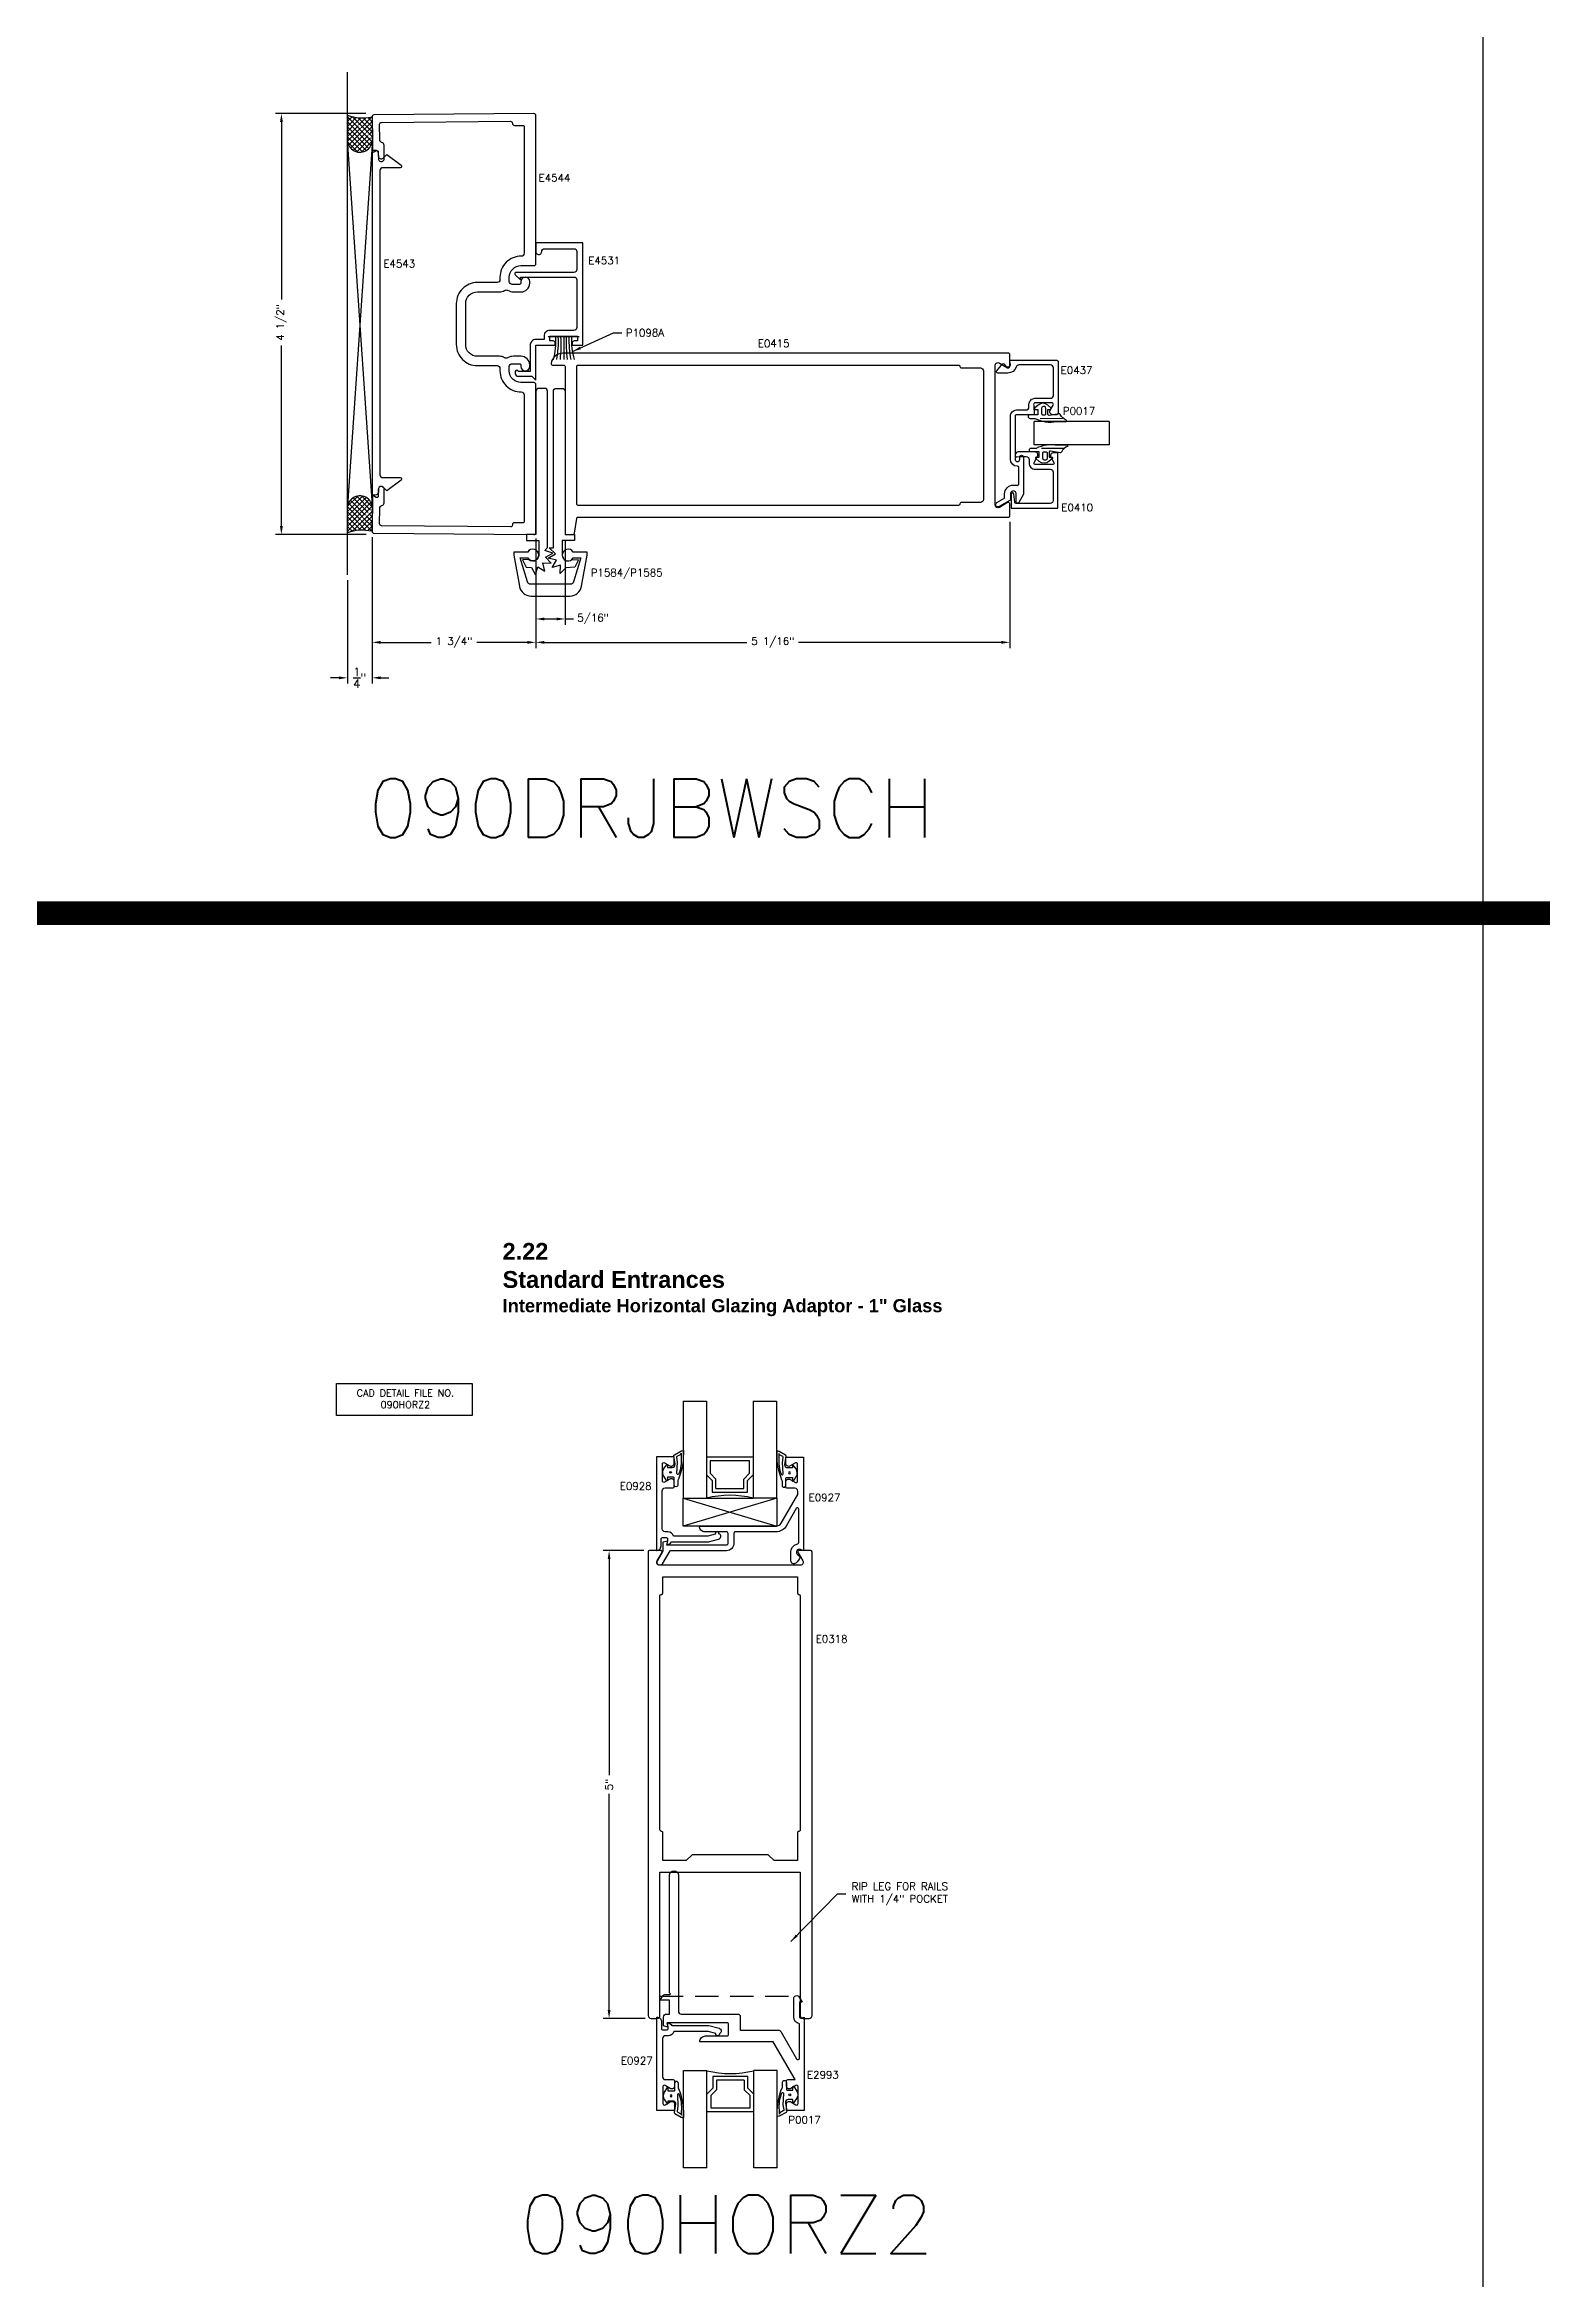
# Model space of a CAD drawing. Extents: x 0 to 130, y 0 to 90.
# Drawn here: x 75.54 to 91.54, y 45.28 to 69.16 of the extents above; entities that cross this region are included whole.
import ezdxf

# ---------------------------------------------------------------- set-up
doc = ezdxf.new("R2010")
doc.units = 0
doc.header["$MEASUREMENT"] = 0
doc.header["$PDMODE"] = 3
doc.linetypes.add('HIDDEN', pattern=[0.375, 0.25, -0.125])
doc.layers.get('DEFPOINTS').update_dxf_attribs({"linetype": 'CONTINUOUS'})
for name, color, linetype in [('R-ANNO-DIMS', 3, 'CONTINUOUS'), ('R-ANNO-TEXT', 6, 'CONTINUOUS'), ('R-DET1', 4, 'CONTINUOUS'), ('R-DET2', 2, 'CONTINUOUS'), ('R-DET3', 5, 'CONTINUOUS'), ('R-OTLN', 1, 'CONTINUOUS'), ('R-PAT1', 5, 'CONTINUOUS'), ('TITLE', 7, 'CONTINUOUS')]:
    doc.layers.add(name, color=color, linetype=linetype)
doc.styles.get("Standard").update_dxf_attribs({"font": 'simplex'})
doc.dimstyles.new('1X', dxfattribs={"dimscale": 0, "dimtxt": 0.08, "dimasz": 0.09, "dimexe": 0.062, "dimexo": 0.062, "dimgap": 0.045, "dimtad": 0, "dimdec": 4, "dimzin": 4, "dimtxsty": 'STANDARD', "dimcen": 0, "dimazin": 3, "dimtp": 0.02, "dimtfac": 1, "dimtdec": 4, "dimtofl": 0, "dimtmove": 0, "dimatfit": 3, "dimtolj": 1, "dimtzin": 4})
doc.dimstyles.get("Standard").update_dxf_attribs({"dimtxt": 0.08, "dimasz": 0.09, "dimexe": 0.0625, "dimexo": 0.0625, "dimgap": 0.09, "dimtad": 0, "dimtih": 1, "dimtoh": 1, "dimdec": 3, "dimzin": 0, "dimtxsty": 'STANDARD', "dimcen": 0, "dimazin": 3, "dimtfac": 1, "dimtdec": 3, "dimtofl": 0, "dimtmove": 0, "dimatfit": 3, "dimtolj": 1, "dimtzin": 0})

# ---------------------------------------------------------------- blocks, each defined once
blk = doc.blocks.new('*D52')
at = {"layer": 'DEFPOINTS', "color": 0}
for p in [(85.853, 64.122), (80.791, 63.924), (85.853, 62.773)]:
    blk.add_point(p, dxfattribs=at)
at = {"layer": 'R-ANNO-DIMS', "color": 0}
for p, q in [((85.853, 64.06), (85.853, 62.711)), ((80.791, 63.862), (80.791, 62.711)), ((80.881, 62.773), (83.046, 62.773)), ((85.763, 62.773), (83.597, 62.773))]:
    blk.add_line(p, q, dxfattribs=at)
for points in [[(80.881, 62.788), (80.881, 62.758), (80.791, 62.773)], [(85.763, 62.788), (85.763, 62.758), (85.853, 62.773)]]:
    blk.add_solid(points, dxfattribs=at)
at = {"layer": 'R-ANNO-DIMS', "color": 0, "insert": (83.322, 62.773), "char_height": 0.08, "attachment_point": 5}
blk.add_mtext('\\A1;5 1/16"', dxfattribs=at)
blk = doc.blocks.new('*D53')
at = {"layer": 'DEFPOINTS', "color": 0}
for p in [(79.035, 68.425), (78.072, 63.925), (79.041, 63.925)]:
    blk.add_point(p, dxfattribs=at)
at = {"layer": 'R-ANNO-DIMS', "color": 0}
for p, q in [((78.973, 68.425), (78.01, 68.425)), ((78.072, 68.335), (78.072, 66.436)), ((78.072, 64.015), (78.072, 65.946)), ((78.979, 63.925), (78.01, 63.925))]:
    blk.add_line(p, q, dxfattribs=at)
for points in [[(78.057, 68.335), (78.087, 68.335), (78.072, 68.425)], [(78.057, 64.015), (78.087, 64.015), (78.072, 63.925)]]:
    blk.add_solid(points, dxfattribs=at)
at = {"layer": 'R-ANNO-DIMS', "color": 0, "insert": (78.072, 66.191), "char_height": 0.08, "attachment_point": 5, "rotation": 90}
blk.add_mtext('\\A1;4 1/2"', dxfattribs=at)
blk = doc.blocks.new('*D54')
at = {"layer": 'DEFPOINTS', "color": 0}
for p in [(79.041, 63.96), (80.791, 63.945), (80.791, 62.773)]:
    blk.add_point(p, dxfattribs=at)
at = {"layer": 'R-ANNO-DIMS', "color": 0}
for p, q in [((79.041, 63.898), (79.041, 62.711)), ((80.791, 63.883), (80.791, 62.711)), ((79.131, 62.773), (79.671, 62.773)), ((80.701, 62.773), (80.161, 62.773))]:
    blk.add_line(p, q, dxfattribs=at)
for points in [[(79.131, 62.788), (79.131, 62.758), (79.041, 62.773)], [(80.701, 62.788), (80.701, 62.758), (80.791, 62.773)]]:
    blk.add_solid(points, dxfattribs=at)
at = {"layer": 'R-ANNO-DIMS', "color": 0, "insert": (79.916, 62.773), "char_height": 0.08, "attachment_point": 5}
blk.add_mtext('\\A1;1 3/4"', dxfattribs=at)
blk = doc.blocks.new('*D55')
at = {"layer": 'DEFPOINTS', "color": 0}
for p in [(80.791, 63.924), (81.103, 63.924), (81.103, 63.023)]:
    blk.add_point(p, dxfattribs=at)
at = {"layer": 'R-ANNO-DIMS', "color": 0}
for p, q in [((80.791, 63.862), (80.791, 62.961)), ((81.103, 63.862), (81.103, 62.961)), ((80.881, 63.023), (81.013, 63.023)), ((81.103, 63.023), (81.193, 63.023))]:
    blk.add_line(p, q, dxfattribs=at)
for points in [[(80.881, 63.038), (80.881, 63.008), (80.791, 63.023)], [(81.013, 63.038), (81.013, 63.008), (81.103, 63.023)]]:
    blk.add_solid(points, dxfattribs=at)
at = {"layer": 'R-ANNO-DIMS', "color": 0, "insert": (81.402, 63.023), "char_height": 0.08, "attachment_point": 5}
blk.add_mtext('\\A1;5/16"', dxfattribs=at)
blk = doc.blocks.new('*D56')
at = {"layer": 'DEFPOINTS', "color": 0}
for p in [(78.777, 63.496), (79.041, 62.773), (78.777, 62.394)]:
    blk.add_point(p, dxfattribs=at)
at = {"layer": 'R-ANNO-DIMS', "color": 0}
for p, q in [((78.777, 63.436), (78.777, 62.334)), ((79.041, 62.713), (79.041, 62.334)), ((78.687, 62.394), (78.597, 62.394)), ((79.131, 62.394), (79.221, 62.394))]:
    blk.add_line(p, q, dxfattribs=at)
for points in [[(78.687, 62.409), (78.687, 62.379), (78.777, 62.394)], [(79.131, 62.409), (79.131, 62.379), (79.041, 62.394)]]:
    blk.add_solid(points, dxfattribs=at)
at = {"layer": 'R-ANNO-DIMS', "color": 0, "insert": (78.909, 62.394), "char_height": 0.09, "attachment_point": 5}
blk.add_mtext('\\A1;{\\H1.000000x;\\S1/4;}"', dxfattribs=at)
blk = doc.blocks.new('WEATHERING')
at = {"layer": 'R-DET2'}
for p, q in [((0, -0.221), (0, 0.107)), ((0, -0.057), (-0.242, -0.057))]:
    blk.add_line(p, q, dxfattribs=at)
for centre, radius, start, end in [((-0.047, 0.753), 0.727, 254.2862, 273.7059), ((-0.056, 0.985), 0.986, 259.0862, 273.2627), ((-0.084, 1.28), 1.311, 263.0594, 273.6647), ((-0.065, -1.394), 1.311, 87.1375, 97.7428), ((-0.042, -1.099), 0.986, 87.5395, 101.7159), ((-0.036, -0.867), 0.727, 87.0962, 106.516)]:
    blk.add_arc(centre, radius, start, end, dxfattribs=at)
blk = doc.blocks.new('S')
at = {"layer": 'R-DET2'}
for p, q in [((4.542, 7.201), (4.542, 8.004)), ((4.542, 8.004), (4.792, 8.004)), ((4.792, 7.201), (4.792, 8.004)), ((4.792, 7.201), (4.542, 7.201))]:
    blk.add_line(p, q, dxfattribs=at)
blk = doc.blocks.new('GLASS')
at = {"layer": 'R-DET2'}
blk.add_blockref('S', (-4.542, -7.201), dxfattribs=at)
blk = doc.blocks.new('QUARTER_INCH_GLASS')
at = {"layer": 'R-DET2'}
blk.add_blockref('GLASS', (0, 0), dxfattribs=at)
blk = doc.blocks.new('*D82')
at = {"layer": 'DEFPOINTS', "color": 0}
for p in [(82.006, 53.067), (81.573, 48.067), (82.022, 48.067)]:
    blk.add_point(p, dxfattribs=at)
at = {"layer": 'R-ANNO-DIMS', "color": 0}
for p, q in [((81.944, 53.067), (81.511, 53.067)), ((81.573, 52.977), (81.573, 50.666)), ((81.573, 48.157), (81.573, 50.469)), ((81.96, 48.067), (81.511, 48.067))]:
    blk.add_line(p, q, dxfattribs=at)
for points in [[(81.558, 52.977), (81.588, 52.977), (81.573, 53.067)], [(81.558, 48.157), (81.588, 48.157), (81.573, 48.067)]]:
    blk.add_solid(points, dxfattribs=at)
at = {"layer": 'R-ANNO-DIMS', "color": 0, "insert": (81.573, 50.567), "char_height": 0.08, "attachment_point": 5, "rotation": 90}
blk.add_mtext('\\A1;5"', dxfattribs=at)
blk = doc.blocks.new('GLASS_INCH')
at = {"layer": 'R-DET2', "color": 2}
for p, q in [((-0.263, 1.034), (-0.263, -0.003)), ((-0.013, 1.034), (-0.013, -0.003)), ((0.487, 1.034), (0.487, -0.003)), ((0.737, 1.034), (0.737, -0.003)), ((0.487, 0.435), (-0.013, 0.435)), ((0.049, 0.185), (-0.013, 0.247)), ((0.027, 0.395), (0.027, 0.263)), ((0.447, 0.395), (0.027, 0.395)), ((0.027, 0.263), (0.089, 0.201)), ((0.385, 0.201), (0.447, 0.263)), ((0.425, 0.185), (0.487, 0.247)), ((0.447, 0.263), (0.447, 0.395)), ((0.049, 0.185), (0.049, 0.06)), ((0.049, 0.06), (0.425, 0.06)), ((0.089, 0.1), (0.089, 0.201)), ((0.089, 0.1), (0.385, 0.1)), ((0.385, 0.1), (0.385, 0.201)), ((0.425, 0.06), (0.425, 0.185)), ((-0.263, -0.003), (-0.013, -0.003)), ((0.737, -0.003), (0.487, -0.003))]:
    blk.add_line(p, q, dxfattribs=at)
at = {"layer": 'R-DET2'}
for p, q in [((-0.263, 1.034), (-0.013, 1.034)), ((0.487, 1.034), (0.737, 1.034))]:
    blk.add_line(p, q, dxfattribs=at)
at = {"layer": 'R-DET2', "color": 2}
blk.add_arc((0.237, -1.001), 1.029, 75.9407, 104.0593, dxfattribs=at)
blk = doc.blocks.new('1_INCH_GLASS')
at = {"layer": 'R-DET2'}
blk.add_blockref('GLASS_INCH', (0.263, 0.003), dxfattribs=at)
blk = doc.blocks.new('1-4_P0017')
at = {"layer": 'R-DET2'}
for points in [[(-0.127, 0.093), (-0.131, 0.191, -0.280474), (-0.115, 0.201, 0.169063), (-0.053, 0.132, -0.378809), (-0.045, 0.121), (-0.064, 0.016, 0.346242), (-0.054, 0), (0, 0), (0.001, 0.03, -0.608656), (0.014, 0.036), (0.047, -0.001, -0.378617), (0.047, -0.104), (0.014, -0.141, -0.608656), (0.001, -0.135), (0, -0.105), (-0.055, -0.105), (-0.055, -0.19, -1), (-0.095, -0.19), (-0.095, -0.135, -0.175364)], [(0.032, -0.051, -0.341999), (0.012, -0.066), (-0.047, -0.066, -0.414214), (-0.055, -0.058), (-0.055, -0.029, -0.414214), (-0.047, -0.021), (0.012, -0.021, -0.341999), (0.032, -0.036, -0.127017)]]:
    blk.add_lwpolyline(points, format="xyb", close=True, dxfattribs=at)
blk.add_lwpolyline([(-0.095, -0.082), (-0.094, 0.158)], dxfattribs=at)
blk = doc.blocks.new('P0017')
at = {"layer": 'R-DET2'}
blk.add_lwpolyline([(0.137, -0.08), (0.227, -0.066, -0.31066), (0.239, -0.072), (0.277, -0.14, -0.090995), (0.281, -0.151), (0.283, -0.168), (0.253, -0.168, -0.099215), (-0.023, -0.115, 0.203526), (-0.034, -0.11), (-0.083, -0.11, -1), (-0.083, -0.07), (-0.01, -0.07, 0.414214), (0, -0.06), (0, 0), (-0.035, 0, -0.751066), (-0.038, 0.011), (0.011, 0.041, -0.30577), (0.092, 0.039), (0.132, 0.01, -0.728917), (0.129, 0), (0.102, 0), (0.102, -0.049, 0.457478), (0.137, -0.08)], format="xyb", dxfattribs=at)
blk.add_lwpolyline([(0.243, -0.138), (0.257, -0.145), (0.216, -0.144, -0.123003), (0.031, -0.118, -0.721116), (0.038, -0.1), (0.16, -0.106), (0.213, -0.098, -0.31308), (0.224, -0.103)], format="xyb", close=True, dxfattribs=at)
blk.add_circle((0.051, -0.032), 0.01, dxfattribs=at)
blk = doc.blocks.new('HINGE')
at = {"layer": 'R-DET3'}
for points in [[(-0.55, -0.213), (-0.527, -0.125), (-0.449, -0.172), (-0.473, -0.084), (-0.382, -0.087), (-0.445, -0.021), (-0.364, 0.021), (-0.452, 0.047), (-0.422, 0.081), (-0.422, 1.75, 0.414214), (-0.453, 1.781), (-0.516, 1.781, 0.414214), (-0.547, 1.75), (-0.547, 0.219), (-0.647, 0.219), (-0.647, 0.156), (-0.516, 0.156), (-0.516, 0, -0.642637), (-0.619, -0.047), (-0.691, -0.052), (-0.649, -0.13), (-0.595, -0.134)], [(-0.327, -0.053), (-0.415, -0.032), (-0.337, 0.014), (-0.404, 0.077), (-0.359, 0.078), (-0.359, 1.75, -0.414214), (-0.328, 1.781), (-0.265, 1.781, -0.414214), (-0.234, 1.75), (-0.234, 0.219), (-0.134, 0.219), (-0.134, 0.156), (-0.265, 0.156), (-0.265, 0, 0.642637), (-0.162, -0.047), (-0.09, -0.052), (-0.132, -0.13), (-0.225, -0.137), (-0.286, -0.198), (-0.285, -0.107), (-0.372, -0.132)], [(-0.182, -0.438, 0.36397), (-0.059, -0.334), (0, 0), (0, 0.031), (-0.148, 0.031, 3.766779), (-0.148, -0.031), (-0.067, -0.031), (-0.145, -0.287, -0.36397), (-0.176, -0.312), (-0.605, -0.312, -0.36397), (-0.636, -0.287), (-0.714, -0.031), (-0.633, -0.031, 3.766779), (-0.633, 0.031), (-0.781, 0.031), (-0.781, 0), (-0.722, -0.334, 0.36397), (-0.599, -0.438)]]:
    blk.add_lwpolyline(points, format="xyb", close=True, dxfattribs=at)

msp = doc.modelspace()

# ---------------------------------------------------------------- hatches: boundary and pattern name
at = {"layer": 'R-PAT1'}
h = msp.add_hatch(dxfattribs=at)
h.set_pattern_fill('ANSI37', color=256, scale=0.3, style=0)
h.set_pattern_definition([(45, (69.20214, 61.522248), (-0.0265165, 0.0265165), []), (135, (69.20214, 61.522248), (-0.0265165, -0.0265165), [])])
edge = h.paths.add_edge_path()
edge.add_line((79.0409485, 68.3891211), (79.0443169, 68.1442313))
edge.add_line((78.7767501, 68.4068163), (78.7768421, 68.1442313))
edge.add_arc((78.9105795, 68.1442313), 0.1337374, 180, 368.29686323)
edge.add_arc((78.9377219, 68.8290534), 0.4518806, 249.13137157, 283.20510827)
h = msp.add_hatch(dxfattribs=at)
h.set_pattern_fill('ANSI37', color=256, scale=0.3, style=0)
h.set_pattern_definition([(315, (69.20214, 70.826536), (-0.0265165, -0.0265165), []), (225, (69.20214, 70.826536), (-0.0265165, 0.0265165), [])])
edge = h.paths.add_edge_path()
edge.add_line((79.0409485, 63.9596625), (79.0443169, 64.2045524))
edge.add_line((78.7767501, 63.9419674), (78.7768421, 64.2045524))
edge.add_arc((78.9105795, 64.2045524), 0.1337374, 351.70313677, 540)
edge.add_arc((78.9377219, 63.5197303), 0.4518806, 76.79489173, 110.86862843)

# ---------------------------------------------------------------- linework, layer by layer
at = {"layer": 'R-ANNO-TEXT'}
msp.add_lwpolyline([(78.6594932, 54.8533403), (80.1109732, 54.8533403), (80.1109732, 54.5112775), (78.6594932, 54.5112775)], close=True, dxfattribs=at)
at = {"layer": 'R-DET1', "color": 4, "linetype": 'CONTINUOUS'}
msp.add_lwpolyline([(79.341317, 64.5336472, -0.7220754185), (79.3502754, 64.5066161), (79.1971585, 64.3926477), (79.1592373, 64.4305688, 0.6681788512), (79.1063169, 64.4086485), (79.106317, 64.3766479, -0.4142136569), (79.075317, 64.3456479), (79.0443169, 64.3456478), (79.0443169, 68.0336478), (79.075317, 68.0336478, -0.4142137513), (79.106317, 68.0026478), (79.106317, 67.9706468, 0.6681815249), (79.1592374, 67.9487267), (79.1971585, 67.9866478), (79.3502754, 67.8726789, -0.7220739042), (79.341317, 67.8456478), (79.155317, 67.8456478, 0.4142135624), (79.124317, 67.8146478), (79.124317, 64.5646477, 0.4142135624), (79.155317, 64.5336477)], format="xyb", close=True, dxfattribs=at)
at = {"layer": 'R-DET1'}
for points in [[(80.6257063, 66.6766332), (81.1977073, 66.6766332, -0.4142135624), (81.2287073, 66.6456332), (81.2287073, 66.1381342, -0.4142135624), (81.1977073, 66.1071342), (80.9397083, 66.1071352, 0.4142135624), (80.8777083, 66.0451352), (80.8777073, 66.0101352), (80.7907073, 66.0101352, 0.4142135624), (80.7287073, 65.9481352), (80.7287073, 65.6666352), (80.6007073, 65.6666352, 1), (80.5707073, 65.6666352), (80.5707073, 65.6476352, 0.4142135624), (80.6017073, 65.6166352), (80.7477073, 65.6166342), (80.7907073, 65.5736342), (80.7907073, 65.9481352), (80.9977073, 65.9481352), (80.9977073, 65.9721352, 0.4142135624), (80.9747073, 65.9951352), (80.9397083, 65.9951342), (80.9397083, 66.0451352), (81.2347083, 66.0451352), (81.2347083, 65.9951342), (81.2007073, 65.9951352, 0.4142135624), (81.1777073, 65.9721352), (81.1777073, 65.9481352), (81.2907073, 65.9481352), (81.2907073, 67.0418852), (80.7907073, 67.0418852), (80.7907073, 66.9478852, 1.0160153691), (80.8527073, 66.9488842, -0.4142135624), (80.8837073, 66.9798842), (81.1977073, 66.9798842, -0.4142135624), (81.2287073, 66.9488842), (81.2287073, 66.7576332, -0.4142135624), (81.1977073, 66.7266332), (80.5805573, 66.7266342, 0.6681786379), (80.5700568, 66.7012837), (80.6257073, 66.6456332)], [(82.2681558, 54.0007668), (82.2681558, 54.0677668), (82.0781558, 54.0677668), (82.0781558, 53.0677669, 0.4142136795), (82.1281558, 53.117767), (82.1281558, 53.1907669, -0.4142135624), (82.1431558, 53.2057669), (82.1836805, 53.2057669, -0.4663063931), (82.1984526, 53.1881622), (82.1881559, 53.1297669, 0.2521277737), (82.2401555, 53.1597672), (82.635156, 53.1597668), (82.7431787, 53.1887114, 0.7157527911), (82.7470879, 53.2472612, 1.1795036867), (82.7078135, 53.2434225), (82.6269925, 53.2217668), (82.2614531, 53.2217668, 0.3397134022), (82.2015567, 53.2677669), (82.1711558, 53.2677669, -0.4142135232), (82.1401558, 53.2987669), (82.1401558, 53.7057668, -0.4142136569), (82.1711558, 53.7367668), (82.2531558, 53.7367668, 0.4142135624), (82.2681558, 53.7517668), (82.2681558, 53.8037668, 0.5773651401), (82.2216546, 53.8306129), (82.1656558, 53.798282, -0.5773517472), (82.1431558, 53.8112723), (82.1431558, 53.9932614, -0.5773513623), (82.1656558, 54.0062517), (82.2214875, 53.9740179, 0.5794456886), (82.2681558, 54.0007668, -1)], [(83.5917771, 47.1572176), (83.5917771, 47.3391847, 0.5778432998), (83.5692771, 47.3521973), (83.5132771, 47.3198657, -0.5773502019), (83.4667771, 47.3467125), (83.4667771, 47.3987125, -0.4142135624), (83.4817771, 47.4137125), (83.5600125, 47.4137125), (83.3261846, 47.8187126), (82.8811211, 47.8187125), (82.5417771, 47.8187125, -0.4142135624), (82.6037771, 47.8807125), (82.8337771, 47.8807125, 0.4142135624), (82.8497771, 47.8967125), (82.8497771, 48.0047125, 0.4142135624), (82.8337771, 48.0207125), (82.1929617, 48.0207124), (82.2010728, 47.9747124), (82.1550727, 47.9870381), (82.1550727, 48.0827125, -0.4142135252), (82.1860727, 48.1137125), (82.2199676, 48.1137125), (82.2199647, 48.2609362), (82.1194583, 48.2609362), (82.1471629, 48.3089219, -0.2679491924), (82.1696795, 48.3219219), (82.2199633, 48.3219219), (82.2299633, 48.3319219), (82.2199633, 48.3419219), (82.2199633, 49.5982129, -0.9999902846), (82.3129388, 49.5982138), (82.312967, 48.1447118, 0.4142079084), (82.343967, 48.1137125), (82.9487771, 48.1137125, -0.4142135624), (82.9747771, 48.0877125), (82.9747771, 47.9437125), (83.3804554, 47.9437126, -0.2679487435), (83.4073022, 47.9282126), (83.5768717, 47.6345108, 0.7697696488), (83.606777, 47.6424255), (83.606777, 48.0094678, -0.3585781303), (83.5449684, 48.0853372), (83.5449725, 48.2802529, -0.7673185723), (83.6028193, 48.2957522), (83.6344673, 48.2409362), (83.6069674, 48.2409362), (83.6069674, 48.0849545, 0.5305008053), (83.627534, 48.0710257), (83.656777, 48.0827125), (83.6567771, 47.0827126), (83.4667771, 47.0827126), (83.4667771, 47.1497128, -0.5773519876), (83.5132772, 47.1765595), (83.569191, 47.1442773, 0.5795652128)], [(82.2729616, 47.1497125), (82.2729616, 47.0827125), (82.0829616, 47.0827125), (82.0829616, 48.0827124, -0.4142136795), (82.1329616, 48.0327124), (82.1329617, 47.9597124, 0.4142135624), (82.1479617, 47.9447124), (82.1884863, 47.9447124, 0.4663063931), (82.2032584, 47.9623171), (82.1929617, 48.0207124, -0.2521277737), (82.2449613, 47.9907122), (82.6399618, 47.9907125), (82.7479845, 47.9617679, -0.7157527911), (82.7518937, 47.9032181, -1.1795036867), (82.7126193, 47.9070568), (82.6317983, 47.9287125), (82.2662589, 47.9287125, -0.3397134022), (82.2063625, 47.8827125), (82.1759617, 47.8827124, 0.4142135232), (82.1449616, 47.8517124), (82.1449616, 47.4447125, 0.4142136569), (82.1759617, 47.4137125), (82.2579616, 47.4137125, -0.4142135624), (82.2729616, 47.3987125), (82.2729616, 47.3467125, -0.5773651401), (82.2264604, 47.3198664), (82.1704617, 47.3521974, 0.5773517472), (82.1479616, 47.339207), (82.1479617, 47.1572179, 0.5773513623), (82.1704616, 47.1442276), (82.2262933, 47.1764614, -0.5794456886), (82.2729616, 47.1497125, 1)]]:
    msp.add_lwpolyline(points, format="xyb", close=True, dxfattribs=at)
for points in [[(85.8600997, 64.7301233), (85.8600997, 65.1911271, -0.4142135624), (85.9250997, 65.2561271), (86.0271127, 65.2561271, 0.4142135624), (86.0581127, 65.2871271), (86.0581127, 65.3161271, -0.4142135624), (86.1231127, 65.3811271), (86.2890987, 65.3811271, 0.4142135624), (86.3200987, 65.4121271), (86.3200987, 65.7061221, 0.4142135624), (86.2890987, 65.7371221), (85.9520583, 65.7371221, 0.3256627349), (85.9225499, 65.7156224, -0.3256627349), (85.8340248, 65.6511231), (85.7256451, 65.6511231, -0.6370702608), (85.7141544, 65.675765), (85.7751075, 65.748406, -0.4779725156), (85.790668, 65.7481091), (85.8062489, 65.7280324, 0.8690679817), (85.8595251, 65.7585435), (85.8535818, 65.7734138, -0.5305087646), (85.8628676, 65.7871251), (86.3551017, 65.7871251, -0.4142135624), (86.3701017, 65.7721251), (86.3701017, 65.2211231, -0.4142135624), (86.3551017, 65.2061231), (86.3126043, 65.2061231, -0.5773590294), (86.285758, 65.2526238), (86.3180909, 65.3086228, 0.5773590294), (86.3051007, 65.3311231), (86.1231137, 65.3311231, 0.5773411719), (86.1101231, 65.3086235), (86.1156061, 65.2061231), (85.9250987, 65.2061231, 0.4142135624), (85.9100987, 65.1911231), (85.9100987, 64.7301257, 1), (85.9601017, 64.7301257), (85.9601017, 64.7521288, -1), (86.0000987, 64.7521288), (86.0000987, 64.3551257), (85.9500902, 64.2685065, -0.7673308308), (85.9220997, 64.2760063), (85.9220997, 64.3596564, 1.0057039516), (85.8601017, 64.360008), (85.8600996, 64.3010078, -0.2679461651), (85.8525993, 64.2880177), (85.7405968, 64.2233566, -0.9999753426), (85.7155982, 64.2666554), (85.7906, 64.3099602, 0.2679423533), (85.7980997, 64.3229504), (85.7980997, 64.3600108, -0.4142135624), (85.8910997, 64.4530108), (85.9350997, 64.4530108, 0.4142135624), (85.9500997, 64.4680102), (85.9500997, 64.6401242, 0.4142119352), (85.9350998, 64.6551242, -0.4142119352), (85.8600987, 64.7301257)], [(85.9125056, 64.7699491, 0.4559911352), (85.929606, 64.7550971), (85.9525055, 64.7583331), (86.0295443, 64.7583351, -0.4142135624), (86.0605443, 64.7273351), (86.0605441, 64.6885231, 0.4157347224), (86.1256924, 64.6233341), (86.2865056, 64.6233331, -0.4142135624), (86.3175056, 64.5923331), (86.3175056, 64.2883361, -0.4142135624), (86.2865056, 64.2573361), (85.922799, 64.2573331, -0.3788668862), (85.9079108, 64.2705051), (85.8973934, 64.3561621, 0.9407073484), (85.8675054, 64.3543341), (85.8675055, 64.2073351), (86.3675055, 64.2073351), (86.3675055, 64.7983345), (86.3201989, 64.7983361, 0.5773503096), (86.2933522, 64.7518361), (86.3256839, 64.6958341, -0.5773499476), (86.3126935, 64.6733341), (86.125544, 64.6733341, -0.5773500587), (86.1125536, 64.6958341), (86.1506588, 64.7618342, 0.5773539269), (86.1238121, 64.8083346), (85.9435057, 64.8083345, 0.4142112814), (85.9125056, 64.7773345), (85.9125056, 64.7699491)]]:
    msp.add_lwpolyline(points, format="xyb", dxfattribs=at)
at = {"layer": 'R-DET1', "linetype": 'CONTINUOUS'}
msp.add_lwpolyline([(82.8755615, 53.3290571), (83.3575754, 53.3290571, 0.2679441748), (83.4112694, 53.3600571), (83.5892174, 53.6682729), (83.5892174, 53.7030572, 0.4142135624), (83.5582174, 53.7340572), (83.4762174, 53.7340572, -0.4142135624), (83.4612174, 53.7490572), (83.4612174, 53.8010573, -0.5773502019), (83.5077174, 53.827904), (83.5637174, 53.7955724, 0.5773502019), (83.5862174, 53.8085628), (83.5862174, 53.9905518, 0.5773519876), (83.5637173, 54.0035421), (83.5077175, 53.9712102, -0.5773519876), (83.4612174, 53.9980569), (83.4612174, 54.0650571), (83.6512174, 54.0650571), (83.6512174, 53.0650572), (83.6167221, 53.0788436, 0.8690756106), (83.586212, 53.0255663), (83.6152175, 53.0030575, -0.1233324455), (83.5665444, 52.9327334, -0.6447667401), (83.5152174, 52.9559892), (83.5152175, 53.0500571, -0.3306536284), (83.5791843, 53.1362098, 0.3306533202), (83.6012174, 53.1658846), (83.6012174, 53.5090757, 0.7673263224), (83.573227, 53.5165757), (83.4652514, 53.3295571, -0.2679502201), (83.3569984, 53.2670571), (82.9222175, 53.2670571, 0.4142135624), (82.9062175, 53.2510571), (82.9062175, 53.1430571, -0.4142135624), (82.8282175, 53.0650571), (82.2211046, 53.0650571), (82.1405642, 52.9255571, -1), (82.0868706, 52.9565571), (82.1495131, 53.0650572), (82.1495131, 53.1607315), (82.1955132, 53.1730571), (82.1874021, 53.1270571), (82.8282175, 53.1270571, 0.4142135624), (82.8442175, 53.1430571), (82.8442175, 53.2510571, 0.4142135624), (82.8282175, 53.2670571), (82.5982175, 53.2670571, -0.4142135624), (82.5362175, 53.3290571)], format="xyb", close=True, dxfattribs=at)
at = {"layer": 'R-DET2', "color": 2}
for p, q in [((82.3635231, 53.3290571), (82.3635231, 53.6270571)), ((83.3635231, 53.6270571), (82.3635231, 53.3290571)), ((82.3635231, 53.6270571), (83.3635231, 53.3290571)), ((82.6135231, 53.6270571), (83.1135231, 53.6270571)), ((83.3635231, 53.6270571), (83.3635231, 53.3290571)), ((83.3635231, 53.3290571), (82.3635231, 53.3290571))]:
    msp.add_line(p, q, dxfattribs=at)
at = {"layer": 'R-DET3'}
for p, q in [((78.7765021, 63.4959202), (78.7765021, 68.867462)), ((79.0443169, 68.1442313), (78.7768421, 64.2350645)), ((79.0443169, 64.2350645), (78.7768421, 68.1442313))]:
    msp.add_line(p, q, dxfattribs=at)
at = {"layer": 'R-DET3', "linetype": 'HIDDEN'}
msp.add_line((82.115947, 48.3064609), (83.615947, 48.3064609), dxfattribs=at)
at = {"layer": 'R-OTLN'}
for points in [[(80.7707073, 66.7993918, 0.4142135624), (80.7907073, 66.8193918), (80.7907073, 68.4042165, 0.4167718538), (80.7705328, 68.4242158), (79.0607732, 68.4092949, 0.4142135624), (79.0409485, 68.3891211), (79.044196, 68.0169917, 0.5773509043), (79.056256, 68.0101684), (79.0846113, 68.0268711, -0.5773509043), (79.1072238, 68.0140775), (79.1078643, 67.9406881, 1.0000267742), (79.169862, 67.9412292), (79.1686108, 68.0845968, 0.3350127021), (79.1458515, 68.1142112, -0.3350128733), (79.1230922, 68.1438256), (79.1216435, 68.3098223, -0.4142135624), (79.1414682, 68.3299961), (80.5205328, 68.342031, -0.4167718538), (80.5407073, 68.3220318), (80.5407073, 68.3173806, 0.4167718538), (80.5608818, 68.2973814), (80.6505764, 68.2981642, -0.4167718538), (80.6657073, 68.2831647), (80.6657073, 66.930374, -0.4176721343), (80.6343417, 66.8993762, 0.4176721343), (80.4066881, 66.6743918), (80.4066881, 66.6494236, -0.4142135624), (80.3756881, 66.6184236), (80.1657073, 66.6184236, 0.4142135624), (79.9407073, 66.3934236), (79.9407073, 66.1743918), (79.9407073, 65.9553601, 0.4142135624), (80.1657073, 65.7303601), (80.3756881, 65.7303601, -0.4142135624), (80.4066881, 65.6993601), (80.4066881, 65.6743918, 0.4176721343), (80.6343417, 65.4494075, -0.4176721343), (80.6657073, 65.4184096), (80.6657073, 64.0656189, -0.4167718538), (80.6505764, 64.0506195), (80.5608818, 64.0514022, 0.4167718538), (80.5407073, 64.031403), (80.5407073, 64.0267519, -0.4167718538), (80.5205328, 64.0067526), (79.1414682, 64.0187876, -0.4142135624), (79.1216435, 64.0389613), (79.1230922, 64.204958, -0.3350130381), (79.1458515, 64.2345725, 0.3350129353), (79.1686108, 64.2641869), (79.169862, 64.4075546, 1.0000283891), (79.1078643, 64.4080956), (79.1072238, 64.3347061, -0.5773505075), (79.0846113, 64.3219125), (79.056256, 64.3386151, 0.5773505075), (79.044196, 64.3317919), (79.0409485, 63.9596625, 0.4142135624), (79.0607732, 63.9394887), (80.7705328, 63.9245679, 0.4167718538), (80.7907073, 63.9445671), (80.7907073, 65.5293918, 0.4142135624), (80.7707073, 65.5493918), (80.6316881, 65.5493918, -0.4142135624), (80.5066881, 65.6743918), (80.5066881, 65.7193601, -0.4142135624), (80.5376881, 65.7503601), (80.6166881, 65.7503601, -0.4142135624), (80.6316881, 65.7353601), (80.6316881, 65.7208601, 1), (80.7246881, 65.7208601), (80.7246881, 65.7373601, 0.4142135624), (80.6316881, 65.8303601), (80.5516881, 65.8303601, 0.1319161202), (80.489076, 65.8135484, -0.2782092013), (80.4570616, 65.8141266, 0.1411141523), (80.4006881, 65.8303601), (80.1657073, 65.8303601, -0.4142135624), (80.0407073, 65.9553601), (80.0407073, 66.1743918), (80.0407073, 66.3934236, -0.4142135624), (80.1657073, 66.5184236), (80.4006881, 66.5184236, 0.1411141523), (80.4570616, 66.534657, -0.2782092013), (80.489076, 66.5352352, 0.1319161202), (80.5516881, 66.5184236), (80.6316881, 66.5184236, 0.4142135624), (80.7246881, 66.6114236), (80.7246881, 66.6279236, 1), (80.6316881, 66.6279236), (80.6316881, 66.6134236, -0.4142135624), (80.6166881, 66.5984236), (80.5376881, 66.5984236, -0.4142135624), (80.5066881, 66.6294236), (80.5066881, 66.6743918, -0.4142135624), (80.6316881, 66.7993918)], [(85.8527062, 64.1218918), (85.8527062, 64.2528931, 0.5773506329), (85.8302062, 64.2658835), (85.7432062, 64.2156539, -0.5773506329), (85.6967062, 64.2425007), (85.6967062, 65.731284, -0.5773489088), (85.7432061, 65.7581309), (85.8302063, 65.7079018, 0.5773489088), (85.8527062, 65.7208918), (85.8527062, 65.8518918, 0.4142135624), (85.8427062, 65.8618918), (81.0779157, 65.8618918, 0.3746931512), (80.9540834, 65.7539373, 0.4548701274), (80.9689432, 65.7368918), (81.0877073, 65.7368918, -0.4142135624), (81.1027073, 65.7218918), (81.1027073, 63.9393918, 0.4142135624), (81.1177073, 63.9243918), (81.1877073, 63.9243918, 0.4142135624), (81.2027073, 63.9393918), (81.2277073, 64.0968918, -0.4142135624), (81.2427073, 64.1118918), (85.8427062, 64.1118918, 0.4142135624)], [(85.5407062, 64.2678919), (85.3367072, 64.2678919, 0.4142135823), (85.3217073, 64.2528919), (85.3217073, 64.2518918, -0.4142135823), (85.3067073, 64.2368918), (81.2427073, 64.2368918, -0.4142135624), (81.2277073, 64.2518918), (81.2277073, 65.7218918, -0.4142135624), (81.2427073, 65.7368918), (85.3067072, 65.7368918, -0.4142135624), (85.3217072, 65.7218918), (85.3217072, 65.7208918, 0.4142135624), (85.3367072, 65.7058918), (85.5407062, 65.7058918, -0.4142135624), (85.5717062, 65.6748918), (85.5717062, 64.2988919, -0.4142135624)], [(82.131947, 53.0672397), (82.005947, 53.0672397, 0.4133333333), (81.990947, 53.0522397), (81.990947, 48.0982397, 0.4129032258), (82.021947, 48.0672397), (82.084947, 48.0672397, 0.4129032258), (82.115947, 48.0982397), (82.115947, 49.6292397), (83.615947, 49.6292397), (83.615947, 48.0982397, 0.4129032258), (83.646947, 48.0672397), (83.709947, 48.0672397, 0.4129032258), (83.740947, 48.0982397), (83.740947, 53.0522397, 0.4133333333), (83.725947, 53.0672397), (83.6054473, 53.0672397, 0.5773489088), (83.5924569, 53.0447397), (83.642686, 52.9577396, -0.5773489088), (83.6158392, 52.9112397), (82.865947, 52.9112397), (82.1160546, 52.9112397, -0.5773503456), (82.0892079, 52.9577397), (82.1394373, 53.0447397, 0.5773503456), (82.126447, 53.0672397)], [(83.334947, 49.7542397), (83.272947, 49.8162397), (82.458947, 49.8162397), (82.396947, 49.7542397), (82.146947, 49.7542397), (82.146947, 50.0512397, 0.423001409), (82.131447, 50.0662397, -0.423001409), (82.115947, 50.0812397), (82.115947, 52.5842397, -0.4133333333), (82.130947, 52.5992397), (82.131947, 52.5992397, 0.4133333333), (82.146947, 52.6142397), (82.146947, 52.7862397), (83.584947, 52.7862397), (83.584947, 52.6142397, 0.4133333333), (83.599947, 52.5992397), (83.600947, 52.5992397, -0.4133333333), (83.615947, 52.5842397), (83.615947, 50.0812397, -0.423001409), (83.600447, 50.0662397, 0.423001409), (83.584947, 50.0512397), (83.584947, 49.7542397), (83.334947, 49.7542397)]]:
    msp.add_lwpolyline(points, format="xyb", close=True, dxfattribs=at)
at = {"layer": 'R-PAT1'}
for p, q in [((78.7767501, 68.4068163), (78.7768421, 68.1442313)), ((79.0409485, 68.3891211), (79.0443169, 68.1442313)), ((78.7767501, 63.9419674), (78.7768421, 64.2045524)), ((79.0409485, 63.9596625), (79.0443169, 64.2045524))]:
    msp.add_line(p, q, dxfattribs=at)
for centre, radius, start, end in [((78.9377219, 68.8290534), 0.4518806, 249.13137157, 283.20510827), ((78.9105795, 68.1442313), 0.1337374, 180, 8.29686323), ((78.9105795, 64.2045524), 0.1337374, 351.70313677, 180), ((78.9377219, 63.5197303), 0.4518806, 76.79489173, 110.86862843)]:
    msp.add_arc(centre, radius, start, end, dxfattribs=at)
at = {"layer": 'TITLE'}
msp.add_line((90.9080005, 89.8789502), (90.9080005, 14.8789502), dxfattribs=at)
at = {"layer": 'TITLE', "const_width": 0.25}
msp.add_lwpolyline([(0.25, 59.8789502), (122.9080005, 59.8789502)], dxfattribs=at)

# ---------------------------------------------------------------- block references
at = {"layer": 'R-DET2', "rotation": 90}
for name, p in [('WEATHERING', (81.0307013, 66.037756)), ('QUARTER_INCH_GLASS', (86.9166853, 64.8820758))]:
    msp.add_blockref(name, p, dxfattribs=at)
at = {"layer": 'R-DET2'}
msp.add_blockref('HINGE', (81.3372073, 63.7058918), dxfattribs=at)
at = {"layer": 'R-DET3', "xscale": -1}
for name, p, rotation in [('1-4_P0017', (86.2598334, 65.2611231), 270), ('P0017', (83.5312523, 53.8478134), 270), ('P0017', (82.2029267, 47.2903914), 90)]:
    msp.add_blockref(name, p, dxfattribs=dict(at, rotation=rotation))
at = {"layer": 'R-DET3'}
for name, p, rotation in [('1-4_P0017', (86.2733511, 64.7533346), 270), ('P0017', (82.1981208, 53.8523367), 90), ('1_INCH_GLASS', (83.3684914, 47.5094033), 180), ('P0017', (83.536812, 47.3024121), 270)]:
    msp.add_blockref(name, p, dxfattribs=dict(at, rotation=rotation))
msp.add_blockref('1_INCH_GLASS', (82.3629318, 53.6270572), dxfattribs=at)

# ---------------------------------------------------------------- texts
at = {"layer": 'R-ANNO-TEXT', "char_height": 0.08}
for s, insert, attachment_point in [('E4544', (80.8203506, 67.7377114), 4), ('\\A1;E4531', (81.3510543, 66.8532081), 4), ('E4543', (79.1616401, 66.819435), 4), ('\\A1;P1098A', (81.7521493, 66.0818034), 4), ('E0415', (83.1617268, 65.967738), 4), ('\\A1;E0437', (86.3978558, 65.6811367), 4), ('\\A1;P0017', (86.4202468, 65.2452559), 4), ('\\A1;E0410', (86.4045134, 64.2141175), 4), ('\\A1;P1584/P1585', (81.3767085, 63.5048238), 4), ('E0928', (82.0266632, 53.7567888), 6), ('E0927', (84.0444495, 53.6344321), 6), ('E0318', (84.1199576, 52.1228146), 6), ('RIP LEG FOR RAILS\\PWITH 1/4" POCKET', (84.164885, 49.3996016), 4), ('\\A1;E0927', (81.6993084, 47.6160851), 4), ('E2993^I', (83.6875349, 47.4655169), 4), ('\\A1;P0017', (83.4880994, 46.9836536), 4)]:
    msp.add_mtext(s, dxfattribs=dict(at, insert=insert, attachment_point=attachment_point))
at = {"layer": 'R-ANNO-TEXT', "insert": (79.3961755, 54.7877576), "char_height": 0.075, "width": 1.875, "attachment_point": 2}
msp.add_mtext('CAD DETAIL FILE NO.\\P090HORZ2', dxfattribs=at)
at = {"layer": 'TITLE'}
for s, p in [('090DRJBWSCH', (78.9954592, 60.6891642)), ('090HORZ2', (80.6196378, 45.5552006))]:
    msp.add_text(s, height=0.625, dxfattribs=at).set_placement(p)
at = {"layer": 'TITLE', "insert": (80.435005, 56.3545521, 6.2106922), "char_height": 0.18, "width": 7.44, "attachment_point": 1}
msp.add_mtext('{\\fArial|b1|i0|c0|p34;2.22\\PStandard Entrances\\P\\H0.7778x;Intermediate Horizontal Glazing Adaptor - 1" Glass}', dxfattribs=at)

# ---------------------------------------------------------------- dimensions: what is measured, and where the dimension line sits
at = {"layer": 'R-ANNO-DIMS'}
dim = msp.add_linear_dim(base=(78.0718523, 63.9246633), p1=(79.0354982, 68.424717), p2=(79.0407739, 63.9246633), angle=90, dimstyle='1X', override={"dimscale": 1, "dimpost": '"'}, dxfattribs=at)
dim.commit()
dim.dimension.update_dxf_attribs({"geometry": '*D53', "text_midpoint": (78.0718523, 66.1905474), "dimtype": 160})
for base, p1, p2, dimstyle, override, picture, middle in [((85.8527062, 62.7727237), (80.7907073, 63.9243918), (85.8527062, 64.1218918), '1X', {"dimscale": 1, "dimpost": '"'}, '*D52', (83.3217068, 62.7727237)), ((80.7907073, 62.7727237), (79.0409485, 63.9596625), (80.7907073, 63.9445671), '1X', {"dimscale": 1, "dimpost": '"'}, '*D54', (79.9158279, 62.7727237)), ((81.1027073, 63.023453), (80.7907073, 63.9243918), (81.1027073, 63.9243918), '1X', {"dimscale": 1, "dimpost": '"'}, '*D55', (81.4015168, 63.023453)), ((78.7765021, 62.3938954), (79.0409485, 62.7727237), (78.7765021, 63.4959202), 'STANDARD', {"dimtxt": 0.09, "dimexe": 0.06, "dimexo": 0.06, "dimgap": 0.06, "dimjust": 1, "dimzin": 4, "dimlunit": 5, "dimpost": '"', "dimadec": 2, "dimazin": 2}, '*D56', (78.9087253, 62.3938954))]:
    dim = msp.add_linear_dim(base=base, p1=p1, p2=p2, dimstyle=dimstyle, override=override, dxfattribs=at)
    dim.commit()
    dim.dimension.update_dxf_attribs({"geometry": picture, "text_midpoint": middle})
dim = msp.add_linear_dim(base=(81.5732648, 48.0672397), p1=(82.005947, 53.0672397), p2=(82.021947, 48.0672397), angle=90, dimstyle='1X', override={"dimscale": 1, "dimpost": '"'}, dxfattribs=at)
dim.commit()
dim.dimension.update_dxf_attribs({"geometry": '*D82', "text_midpoint": (81.5732648, 50.5672397)})

# ---------------------------------------------------------------- leaders
at = {"layer": 'R-ANNO-TEXT'}
for points in [[(81.1833433, 65.8815698), (81.6188817, 66.0815174), (81.7088817, 66.0815174)], [(83.5151643, 48.8891322), (84.012885, 49.3996016), (84.102885, 49.3996016)]]:
    msp.add_leader(points, dimstyle='1X', override={"dimscale": 1}, dxfattribs=at)

doc.saveas('drawing.dxf')
